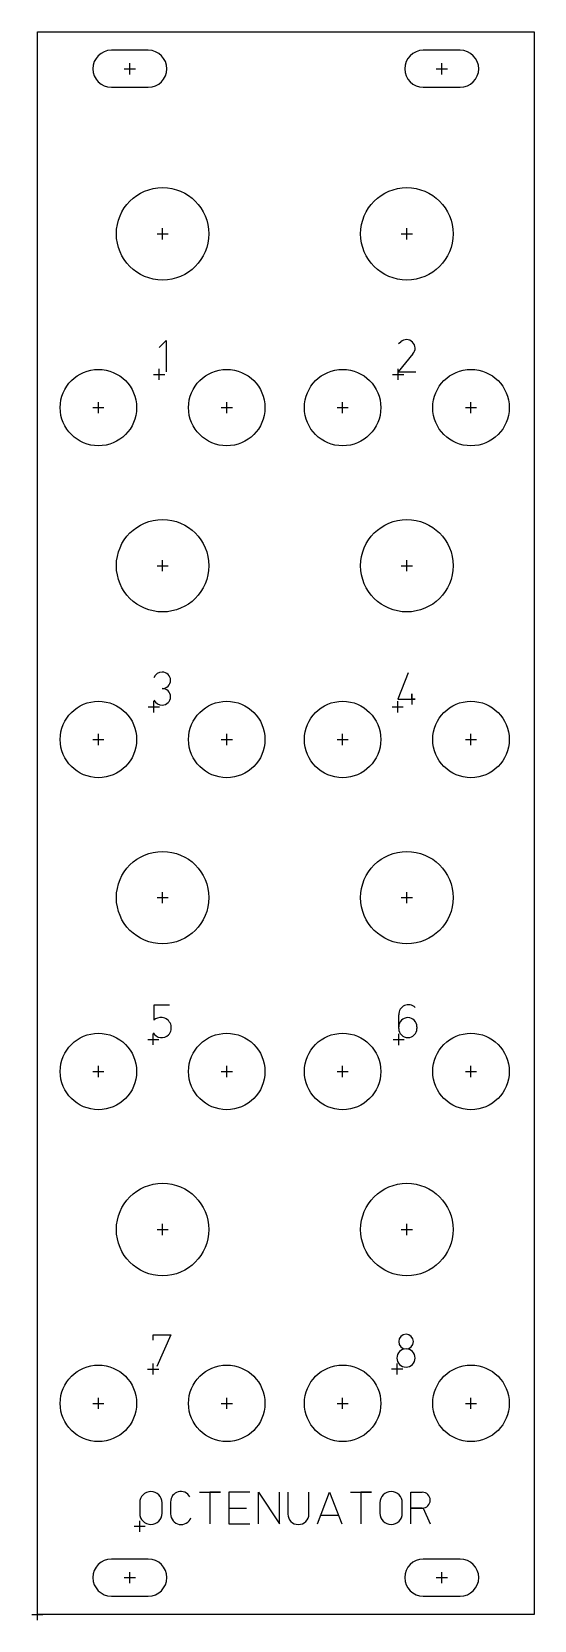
# Model space of a CAD drawing. Header units: millimetres. Extents: x 0 to 40, y 0 to 128.
import ezdxf

# ---------------------------------------------------------------- set-up
doc = ezdxf.new("R2010")
doc.units = ezdxf.units.MM
for name, color, linetype in [('Contour', 7, 'CONTINUOUS'), ('Engraving', 7, 'CONTINUOUS'), ('Reference_points', 1, 'CONTINUOUS')]:
    doc.layers.add(name, color=color, linetype=linetype)

msp = doc.modelspace()

# ---------------------------------------------------------------- linework, layer by layer
at = {"layer": 'Contour', "color": 7, "linetype": 'CONTINUOUS'}
for p, q in [((0, 0), (0, 128.4)), ((0, 128.4), (40.3, 128.4)), ((40.3, 128.4), (40.3, 0)), ((9, 126.9), (6, 126.9)), ((34.3, 126.9), (31.3, 126.9)), ((4.5, 125.4), (4.5, 125.4)), ((10.5, 125.4), (10.5, 125.4)), ((29.8, 125.4), (29.8, 125.4)), ((35.8, 125.4), (35.8, 125.4)), ((6, 123.9), (9, 123.9)), ((31.3, 123.9), (34.3, 123.9)), ((9, 4.5), (6, 4.5)), ((34.3, 4.5), (31.3, 4.5)), ((4.5, 3), (4.5, 3)), ((10.5, 3), (10.5, 3)), ((29.8, 3), (29.8, 3)), ((35.8, 3), (35.8, 3)), ((6, 1.5), (9, 1.5)), ((31.3, 1.5), (34.3, 1.5)), ((40.3, 0), (0, 0))]:
    msp.add_line(p, q, dxfattribs=at)
for centre, radius in [((10.16, 112.01), 3.75), ((29.97, 112.01), 3.75), ((4.95, 97.91), 3.1), ((15.36, 97.91), 3.1), ((24.76, 97.91), 3.1), ((35.17, 97.91), 3.1), ((10.16, 85.09), 3.75), ((29.97, 85.09), 3.75), ((4.95, 70.99), 3.1), ((15.36, 70.99), 3.1), ((24.76, 70.99), 3.1), ((35.17, 70.99), 3.1), ((10.16, 58.16), 3.75), ((29.97, 58.16), 3.75), ((4.95, 44.06), 3.1), ((15.36, 44.06), 3.1), ((24.76, 44.06), 3.1), ((35.17, 44.06), 3.1), ((10.16, 31.24), 3.75), ((29.97, 31.24), 3.75), ((4.95, 17.14), 3.1), ((15.36, 17.14), 3.1), ((24.76, 17.14), 3.1), ((35.17, 17.14), 3.1)]:
    msp.add_circle(centre, radius, dxfattribs=at)
for centre, start, end in [((6, 125.4), 90, 180), ((9, 125.4), 0, 90), ((31.3, 125.4), 90, 180), ((34.3, 125.4), 0, 90), ((6, 125.4), 180, 270), ((9, 125.4), 270, 360), ((31.3, 125.4), 180, 270), ((34.3, 125.4), 270, 360), ((6, 3), 90, 180), ((9, 3), 0, 90), ((31.3, 3), 90, 180), ((34.3, 3), 0, 90), ((6, 3), 180, 270), ((9, 3), 270, 360), ((31.3, 3), 180, 270), ((34.3, 3), 270, 360)]:
    msp.add_arc(centre, 1.5, start, end, dxfattribs=at)
at = {"layer": 'Engraving', "color": 254, "linetype": 'CONTINUOUS'}
for p, q in [((9.87273, 102.79944), (10.44229, 103.369)), ((10.44229, 103.369), (10.44229, 100.806)), ((29.29821, 103.1167), (29.46908, 103.25909)), ((30.4658, 102.26237), (29.26973, 100.81)), ((29.26973, 100.81), (30.69362, 100.81)), ((30.08307, 76.403), (29.22873, 74.26717)), ((29.22873, 74.26717), (30.65262, 74.26717)), ((30.36784, 74.26717), (30.36784, 74.69433)), ((30.36784, 74.69433), (30.36784, 73.84)), ((30.65262, 74.26717), (30.36784, 74.26717)), ((10.71571, 49.426), (9.43421, 49.426)), ((9.43421, 49.426), (9.43421, 48.22993)), ((29.30973, 47.54347), (29.30973, 48.6541)), ((30.79058, 47.68586), (30.79058, 47.54347)), ((9.39573, 22.26083), (9.39573, 22.688)), ((9.39573, 22.688), (10.81962, 22.688)), ((10.81962, 22.688), (9.68051, 20.125)), ((8.30073, 9.07467), (8.30073, 8.22033)), ((10.12331, 8.22033), (10.12331, 9.07467)), ((10.80673, 9.13162), (10.80673, 8.16338)), ((13.14173, 9.928), (14.8504, 9.928)), ((14.8504, 9.928), (13.99607, 9.928)), ((13.99607, 9.928), (13.99607, 7.365)), ((17.2424, 9.928), (15.53373, 9.928)), ((15.53373, 9.928), (15.53373, 7.365)), ((17.92573, 7.365), (17.92573, 9.928)), ((17.92573, 9.928), (19.6344, 7.365)), ((19.6344, 7.365), (19.6344, 9.928)), ((20.31773, 9.928), (20.31773, 8.16238)), ((22.0264, 8.16238), (22.0264, 9.928)), ((22.70973, 7.365), (23.70646, 9.928)), ((23.70646, 9.928), (24.70318, 7.365)), ((25.38573, 9.928), (27.0944, 9.928)), ((27.0944, 9.928), (26.24007, 9.928)), ((26.24007, 9.928), (26.24007, 7.365)), ((27.77773, 9.07367), (27.77773, 8.21933)), ((29.60031, 8.21933), (29.60031, 9.07367)), ((30.28373, 7.365), (30.28373, 9.928)), ((30.28373, 9.928), (31.2235, 9.928)), ((15.53373, 8.6465), (16.95762, 8.6465)), ((22.99451, 8.07694), (24.4184, 8.07694)), ((31.2235, 8.6465), (30.28373, 8.6465)), ((30.28373, 8.6465), (31.28046, 8.6465)), ((31.28046, 8.6465), (31.85001, 7.365)), ((15.53373, 7.365), (17.2424, 7.365))]:
    msp.add_line(p, q, dxfattribs=at)
for centre, radius, start, end in [((29.93078, 102.72406), 0.70669, -40.79241, 130.79241), ((10.13609, 75.7132), 0.74777, 90.37438, 157.00576), ((10.1312, 75.79173), 0.66923, -90, 90), ((10.1312, 74.45327), 0.66923, -90, 90), ((10.13509, 74.57588), 0.79185, 209.76844, 269.71869), ((30.0985, 48.68557), 0.7894, 45.86651, 182.28449), ((10.03024, 47.45773), 0.97548, 84.8575, 127.66291), ((10.03992, 47.60886), 0.8241, -44.24474, 84.58605), ((30.05016, 47.68586), 0.74042, 0, 180), ((10.08124, 47.57252), 0.76914, 208.56608, 315.54698), ((30.05016, 47.54347), 0.74042, -180, 0), ((29.90316, 22.15192), 0.59803, 90, 270), ((29.90316, 22.15192), 0.59803, 270, 450), ((29.90316, 20.81347), 0.74042, 90, 270), ((29.90316, 20.81347), 0.74042, -90, 90), ((9.21202, 9.07467), 0.91129, 0, 180), ((11.64141, 9.15623), 0.83504, 28.82122, 181.68902), ((28.68902, 9.07367), 0.91129, 0, 180), ((31.2235, 9.28725), 0.64075, -90, 90), ((9.21202, 8.22033), 0.91129, 180, 360), ((11.66256, 8.1648), 0.85583, 180.09515, 338.42706), ((21.17207, 8.16238), 0.85433, 180, 360), ((28.68902, 8.21933), 0.91129, 180, 360)]:
    msp.add_arc(centre, radius, start, end, dxfattribs=at)
at = {"layer": 'Reference_points', "color": 1, "linetype": 'CONTINUOUS'}
for p, q in [((7.046, 125.4), (7.954, 125.4)), ((7.5, 124.946), (7.5, 125.854)), ((32.346, 125.4), (33.254, 125.4)), ((32.8, 124.946), (32.8, 125.854)), ((10.16, 111.556), (10.16, 112.464)), ((29.97, 111.556), (29.97, 112.464)), ((9.706, 112.01), (10.614, 112.01)), ((29.516, 112.01), (30.424, 112.01)), ((9.418, 100.606), (10.326, 100.606)), ((9.872, 100.152), (9.872, 101.06)), ((28.815, 100.61), (29.723, 100.61)), ((29.269, 100.156), (29.269, 101.064)), ((4.95, 97.456), (4.95, 98.364)), ((15.36, 97.456), (15.36, 98.364)), ((24.76, 97.456), (24.76, 98.364)), ((35.17, 97.456), (35.17, 98.364)), ((4.496, 97.91), (5.404, 97.91)), ((14.906, 97.91), (15.814, 97.91)), ((24.306, 97.91), (25.214, 97.91)), ((34.716, 97.91), (35.624, 97.91)), ((9.706, 85.09), (10.614, 85.09)), ((10.16, 84.636), (10.16, 85.544)), ((29.516, 85.09), (30.424, 85.09)), ((29.97, 84.636), (29.97, 85.544)), ((8.993, 73.641), (9.901, 73.641)), ((9.447, 73.187), (9.447, 74.095)), ((28.774, 73.64), (29.682, 73.64)), ((29.228, 73.186), (29.228, 74.094)), ((4.496, 70.99), (5.404, 70.99)), ((4.95, 70.536), (4.95, 71.444)), ((14.906, 70.99), (15.814, 70.99)), ((15.36, 70.536), (15.36, 71.444)), ((24.306, 70.99), (25.214, 70.99)), ((24.76, 70.536), (24.76, 71.444)), ((34.716, 70.99), (35.624, 70.99)), ((35.17, 70.536), (35.17, 71.444)), ((9.706, 58.16), (10.614, 58.16)), ((10.16, 57.706), (10.16, 58.614)), ((29.516, 58.16), (30.424, 58.16)), ((29.97, 57.706), (29.97, 58.614)), ((8.951, 46.663), (9.859, 46.663)), ((9.405, 46.209), (9.405, 47.117)), ((28.854, 46.66), (29.762, 46.66)), ((29.308, 46.206), (29.308, 47.114)), ((4.496, 44.06), (5.404, 44.06)), ((4.95, 43.606), (4.95, 44.514)), ((14.906, 44.06), (15.814, 44.06)), ((15.36, 43.606), (15.36, 44.514)), ((24.306, 44.06), (25.214, 44.06)), ((24.76, 43.606), (24.76, 44.514)), ((34.716, 44.06), (35.624, 44.06)), ((35.17, 43.606), (35.17, 44.514)), ((9.706, 31.24), (10.614, 31.24)), ((10.16, 30.786), (10.16, 31.694)), ((29.516, 31.24), (30.424, 31.24)), ((29.97, 30.786), (29.97, 31.694)), ((8.941, 19.925), (9.849, 19.925)), ((9.395, 19.471), (9.395, 20.379)), ((28.736, 19.93), (29.644, 19.93)), ((29.19, 19.476), (29.19, 20.384)), ((4.496, 17.14), (5.404, 17.14)), ((4.95, 16.686), (4.95, 17.594)), ((14.906, 17.14), (15.814, 17.14)), ((15.36, 16.686), (15.36, 17.594)), ((24.306, 17.14), (25.214, 17.14)), ((24.76, 16.686), (24.76, 17.594)), ((34.716, 17.14), (35.624, 17.14)), ((35.17, 16.686), (35.17, 17.594)), ((7.845, 7.166), (8.753, 7.166)), ((8.299, 6.712), (8.299, 7.62)), ((7.046, 3), (7.954, 3)), ((7.5, 2.546), (7.5, 3.454)), ((32.346, 3), (33.254, 3)), ((32.8, 2.546), (32.8, 3.454)), ((-0.454, 0), (0.454, 0)), ((0, -0.454), (0, 0.454))]:
    msp.add_line(p, q, dxfattribs=at)

doc.saveas('drawing.dxf')
